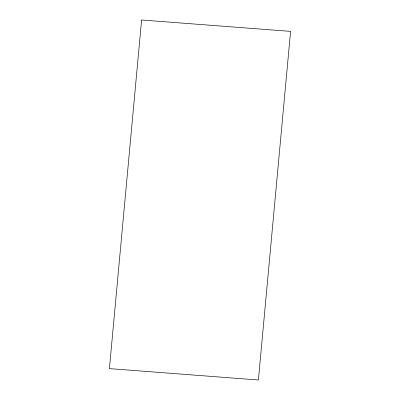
<?xml version="1.0" encoding="UTF-8"?>
<svg xmlns="http://www.w3.org/2000/svg" width="400" height="400" viewBox="0 0 400 400"><rect width="100%" height="100%" fill="white"/><g stroke="black" fill="none" stroke-linecap="round" stroke-linejoin="round"><path stroke-width="0.6" d="M141.6 20L109.415 368.62L258.4 380L290.585 31.38L141.6 20"/></g></svg>
